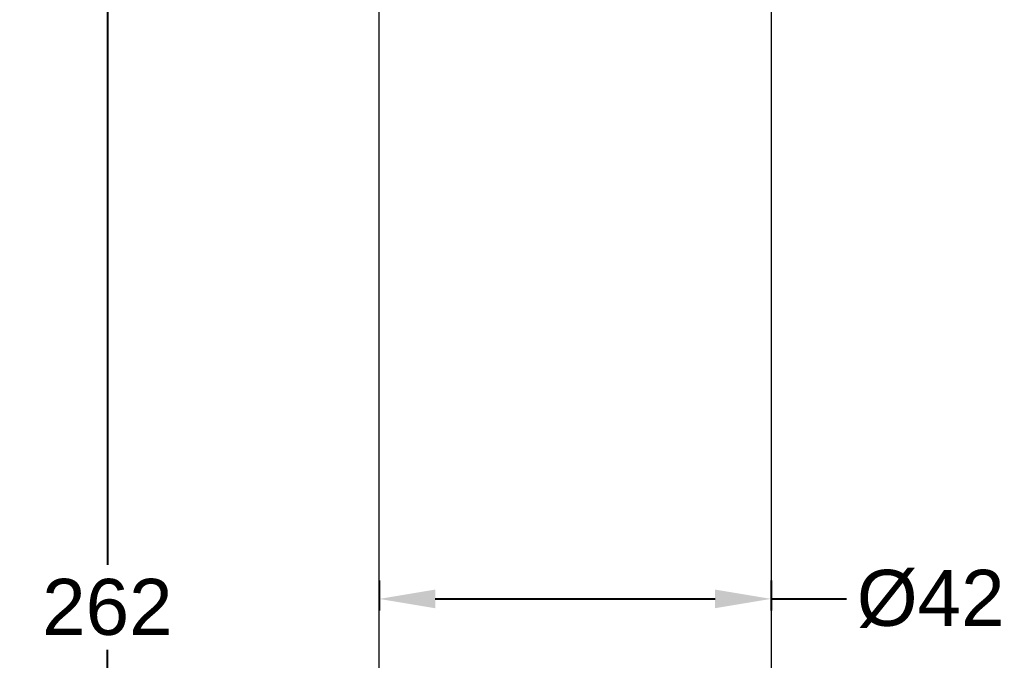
# Model space of a CAD drawing. Header units: millimetres. Extents: x 4210 to 4804, y 1409 to 2249.
# Drawn here: x 4283.4 to 4389.6, y 1814 to 1882.6 of the extents above; entities that cross this region are included whole.
import ezdxf

# ---------------------------------------------------------------- set-up
doc = ezdxf.new("R2010")
doc.units = ezdxf.units.MM
doc.styles.get("Standard").update_dxf_attribs({"font": 'arial.ttf'})
doc.dimstyles.new('사본(2) STANDARD', dxfattribs={"dimscale": 0, "dimtxt": 4, "dimasz": 4, "dimexe": 1.25, "dimexo": 0.625, "dimgap": 1.5, "dimtad": 3, "dimtih": 1, "dimtoh": 1, "dimdec": 1, "dimzin": 9, "dimdsep": 46, "dimtxsty": 'Standard', "dimcen": 2.5, "dimclrd": 3, "dimclre": 3, "dimclrt": 4, "dimadec": 0, "dimazin": 0, "dimtfac": 1, "dimtdec": 1, "dimtmove": 0, "dimatfit": 3, "dimfxl": 1.25, "dimtfill": 1, "dimtolj": 1, "dimtzin": 0, "dimarcsym": 0})

# ---------------------------------------------------------------- blocks, each defined once
blk = doc.blocks.new('*D15')
at = {"color": 3, "lineweight": -2, "transparency": 16777216}
for p, q in [((4364.55, 1982.3), (4259.69, 1982.3)), ((4260.94, 1976.3), (4260.94, 1840.07)), ((4260.94, 1694.7), (4260.94, 1830.94)), ((4366.84, 1688.7), (4259.69, 1688.7))]:
    blk.add_line(p, q, dxfattribs=at)
at = {"color": 3, "transparency": 16777216}
for points in [[(4259.94, 1976.3), (4261.94, 1976.3), (4260.94, 1982.3)], [(4259.94, 1694.7), (4261.94, 1694.7), (4260.94, 1688.7)]]:
    blk.add_solid(points, dxfattribs=at)
at = {"layer": 'Defpoints', "color": 0, "transparency": 16777216}
for p in [(4365.17, 1982.3), (4260.94, 1688.7), (4367.47, 1688.7)]:
    blk.add_point(p, dxfattribs=at)
at = {"color": 4, "transparency": 16777216, "insert": (4260.94, 1835.5), "char_height": 6, "attachment_point": 5, "bg_fill": 3, "box_fill_scale": 1.1, "bg_fill_color": 256, "bg_fill_true_color": 13158600, "bg_fill_transparency": 0}
blk.add_mtext('\\A1;293.6', dxfattribs=at)
blk = doc.blocks.new('*D21')
at = {"color": 3, "lineweight": -2, "transparency": 16777216}
for p, q in [((4321.97, 1822.58), (4321.97, 1819.35)), ((4363.97, 1822.58), (4363.97, 1819.35)), ((4327.97, 1820.6), (4357.97, 1820.6)), ((4363.97, 1820.6), (4372.06, 1820.6))]:
    blk.add_line(p, q, dxfattribs=at)
at = {"color": 3, "transparency": 16777216}
for points in [[(4327.97, 1821.6), (4327.97, 1819.6), (4321.97, 1820.6)], [(4357.97, 1821.6), (4357.97, 1819.6), (4363.97, 1820.6)]]:
    blk.add_solid(points, dxfattribs=at)
at = {"layer": 'Defpoints', "color": 0, "transparency": 16777216}
for p in [(4321.97, 1823.2), (4363.97, 1823.2), (4363.97, 1820.6)]:
    blk.add_point(p, dxfattribs=at)
at = {"color": 4, "transparency": 16777216, "insert": (4381.09, 1820.6), "char_height": 6, "attachment_point": 5, "bg_fill": 3, "box_fill_scale": 1.1, "bg_fill_color": 256, "bg_fill_true_color": 13158600, "bg_fill_transparency": 0}
blk.add_mtext('\\A1;%%C42', dxfattribs=at)
blk = doc.blocks.new('*D22')
at = {"color": 3, "lineweight": -2, "transparency": 16777216}
for p, q in [((4322.34, 1950.7), (4291.58, 1950.7)), ((4292.83, 1944.7), (4292.83, 1824.26)), ((4292.83, 1694.7), (4292.83, 1815.14)), ((4317.84, 1688.7), (4291.58, 1688.7))]:
    blk.add_line(p, q, dxfattribs=at)
at = {"color": 3, "transparency": 16777216}
for points in [[(4291.83, 1944.7), (4293.83, 1944.7), (4292.83, 1950.7)], [(4291.83, 1694.7), (4293.83, 1694.7), (4292.83, 1688.7)]]:
    blk.add_solid(points, dxfattribs=at)
at = {"layer": 'Defpoints', "color": 0, "transparency": 16777216}
for p in [(4292.83, 1950.7), (4322.97, 1950.7), (4318.47, 1688.7)]:
    blk.add_point(p, dxfattribs=at)
at = {"color": 4, "transparency": 16777216, "insert": (4292.83, 1819.7), "char_height": 6, "attachment_point": 5, "bg_fill": 3, "box_fill_scale": 1.1, "bg_fill_color": 256, "bg_fill_true_color": 13158600, "bg_fill_transparency": 0}
blk.add_mtext('\\A1;262', dxfattribs=at)

msp = doc.modelspace()

# ---------------------------------------------------------------- linework, layer by layer
at = {"linetype": 'Continuous', "lineweight": 18, "extrusion": (1, -2.22045e-16, 6.12323e-17)}
for p, q in [((4321.97, 1696.7), (4321.97, 1949.7)), ((4363.97, 1949.6), (4363.97, 1696.7))]:
    msp.add_line(p, q, dxfattribs=at)

# ---------------------------------------------------------------- next in the draw order: dimensions: what is measured, and where the dimension line sits
dim = msp.add_linear_dim(base=(4260.94, 1688.7), p1=(4365.17, 1982.3), p2=(4367.47, 1688.7), angle=90, dimstyle='사본(2) STANDARD', override={"dimscale": 1, "dimtxt": 6, "dimasz": 6, "dimtad": 0})
dim.commit()
dim.dimension.update_dxf_attribs({"geometry": '*D15', "text_midpoint": (4260.94, 1835.5), "dimtype": 160})

# ---------------------------------------------------------------- next in the draw order: dimensions: what is measured, and where the dimension line sits
dim = msp.add_linear_dim(base=(4363.97, 1820.6), p1=(4321.97, 1823.2), p2=(4363.97, 1823.2), text='%%C<>', dimstyle='사본(2) STANDARD', override={"dimscale": 1, "dimtxt": 6, "dimasz": 6, "dimtad": 0})
dim.commit()
dim.dimension.update_dxf_attribs({"geometry": '*D21', "text_midpoint": (4381.09, 1820.6), "dimtype": 160})

# ---------------------------------------------------------------- next in the draw order: dimensions: what is measured, and where the dimension line sits
dim = msp.add_linear_dim(base=(4292.83, 1950.7), p1=(4318.47, 1688.7), p2=(4322.97, 1950.7), angle=90, dimstyle='사본(2) STANDARD', override={"dimscale": 1, "dimtxt": 6, "dimasz": 6, "dimtad": 0})
dim.commit()
dim.dimension.update_dxf_attribs({"geometry": '*D22', "text_midpoint": (4292.83, 1819.7)})

doc.saveas('drawing.dxf')
